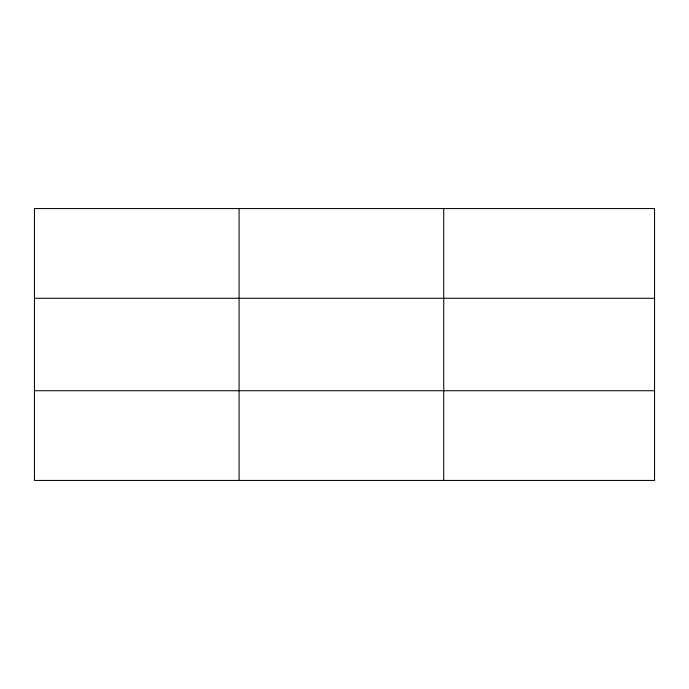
<?xml version="1.0" encoding="UTF-8"?>
<svg xmlns="http://www.w3.org/2000/svg" width="689" height="689" viewBox="0 0 689 689"><rect width="100%" height="100%" fill="white"/><g stroke="black" fill="none" stroke-linecap="round" stroke-linejoin="round"><path stroke-width="1.03" d="M239.083 208.56L239.083 480.44M443.716 208.56L443.716 480.44M34.45 298.277L654.55 298.277M34.45 390.723L654.55 390.723M654.55 208.56L654.55 480.44L34.45 480.44L34.45 208.56L654.55 208.56"/></g></svg>
